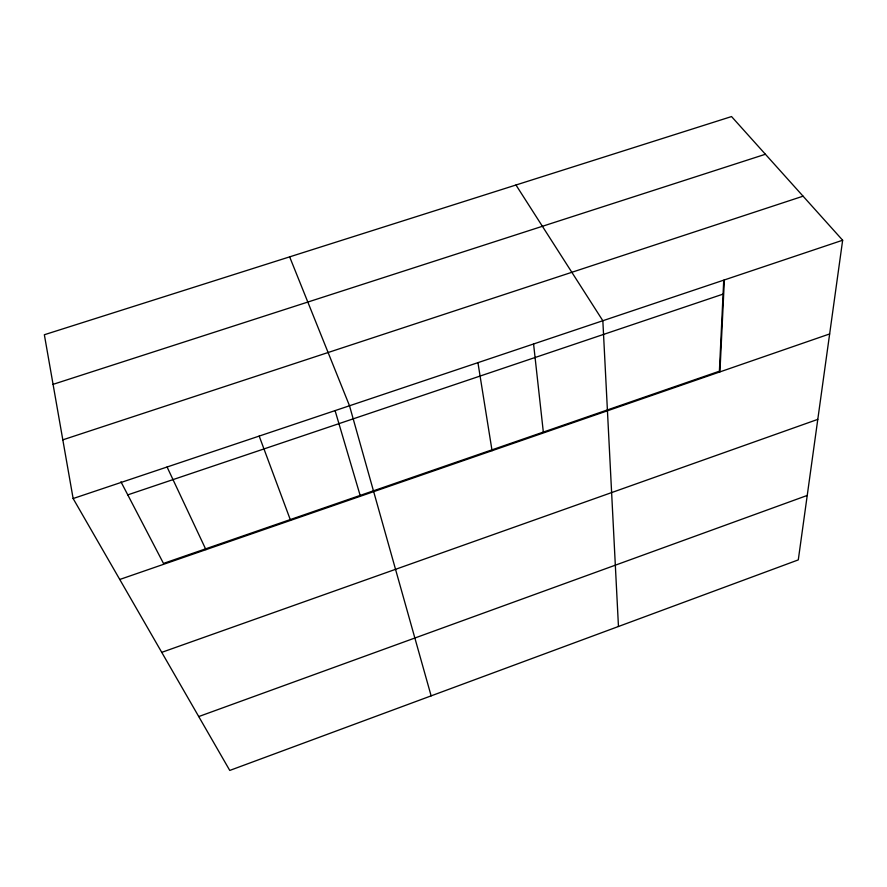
<?xml version="1.0" encoding="UTF-8"?>
<svg xmlns="http://www.w3.org/2000/svg" width="887" height="887" viewBox="0 0 887 887"><rect width="100%" height="100%" fill="white"/><g stroke="black" fill="none" stroke-linecap="round" stroke-linejoin="round"><path stroke-width="1.33" d="M723.725 280.37L719.39 371.209L163.485 563.422L120.942 481.763M719.934 371.886L724.369 279.937M842.65 240.233L798.289 559.897L229.766 770.437L73.133 498.538L44.35 334.743L731.542 116.563L842.65 240.233L73.133 498.538M198.732 716.563L807.237 495.445M161.744 652.355L817.792 419.374M119.756 579.477L829.644 333.944M127.772 494.868L723.071 294.118M62.811 439.841L803.079 196.182M53.065 384.348L765.403 154.26M515.968 185.006L602.838 320.728L618.461 626.488M167.078 467.005L205.939 549.674M289.65 256.864L349.511 405.769L431.137 695.863M259.181 436.082L290.559 520.403M335.142 410.803L360.144 495.423M477.938 362.661L492.063 450.707M533.597 344.189L543.332 432.08"/></g></svg>
